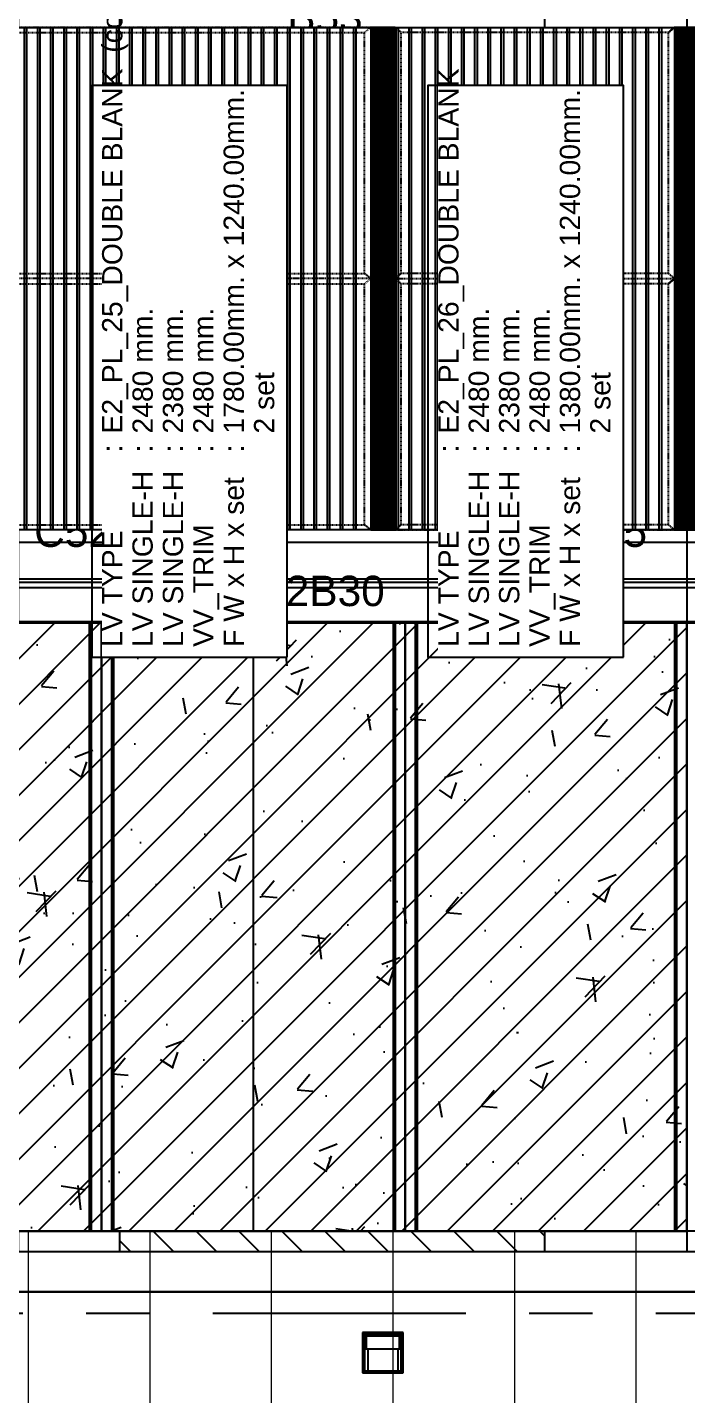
# Model space of a CAD drawing. Header units: millimetres. Extents: x -4391136 to -1798569, y -886572 to -291056.
# Drawn here: x -2252816 to -2249560, y -394347 to -387600 of the extents above; entities that cross this region are included whole.
import ezdxf
from ezdxf.enums import TextEntityAlignment as Align

# ---------------------------------------------------------------- set-up
doc = ezdxf.new("R2010")
doc.units = ezdxf.units.MM
doc.set_wipeout_variables(frame=1)
for name, pattern in [('ACM_Grid2', [9, 6, -1, 1, -1]), ('HIDDEN', [0.375, 0.25, -0.125]), ('HIDDEN2', [4.7625, 3.175, -1.5875]), ('TA_GL_005.00000', [13.75, 5, -1.25, 1.25, -1.25, 5]), ('TA_HL_001.00000', [6.5, 3.55, -2.95]), ('Xref-LOUVER-E1-E4$0$HIDDEN2', [4.7625, 3.175, -1.5875])]:
    doc.linetypes.add(name, pattern=pattern)
for name, color, linetype in [('000 - 0_SYM_DWG_GRIDLINE_MAIN_COLOR_251', 7, 'Continuous'), ('000 - CONCRETE_COL_CUT_COLOR_5', 7, 'Continuous'), ('000 - CONCRETE_COL_HATCH_', 7, 'Continuous'), ('000 - CONCRETE_COL_WIPEOUT_', 7, 'Continuous'), ('000 - CONCRETE_PRECAST_MAIN_COLOR_1', 7, 'Continuous'), ('000 - CONCRETE_PRECAST_WIPEOUT_', 7, 'Continuous'), ('000 - CONCRETE_WALL_MAIN_COLOR_1', 7, 'Continuous'), ('010 - ASPG_EXTR_MAIN_COLOR_2', 7, 'Continuous'), ('010 - ASPG_EXTR_WIPEOUT_', 7, 'Continuous'), ('010 - ASPG_FRAMING_MAIN_COLOR_1', 7, 'Continuous'), ('010 - ASPG_FRAMING_SUB_COLOR_2', 7, 'Continuous'), ('_[-125x65x6x8', 7, 'Continuous'), ('_PLATE-SC', 7, 'Continuous'), ('_PP-Dim', 7, 'Continuous'), ('_SC -100x100x6x8', 7, 'Continuous'), ('_SC-D1', 7, 'Continuous'), ('G-ANNO-HATCH-G251', 7, 'Continuous'), ('Xref-E1-E4$0$E2_Ent2-CRD$0$_Beam', 7, 'Continuous'), ('Xref-E1-E4$0$E2_Ent2-CRD$0$_Col', 7, 'Continuous'), ('Xref-E1-E4$0$E2_Ent2-CRD$0$_Hatch', 7, 'Continuous'), ('Xref-E1-E4$0$E2_Ent2-CRD$0$A-200-M_WALL_EXT', 7, 'Continuous'), ('Xref-LOUVER-E1-E4$0$_PRECAST', 7, 'Xref-LOUVER-E1-E4$0$HIDDEN2')]:
    doc.layers.add(name, color=color, linetype=linetype)
for name, color, linetype, plot in [('000 - ESTIMATE_ASPG_MAIN_COLOR_6', 7, 'Continuous', False), ('000 - ESTIMATE_ASPG_TEXT_COLOR_1', 7, 'Continuous', False), ('000 - ESTIMATE_ASPG_WIPEOUT_', 7, 'Continuous', False), ('000_AREA_ASPG_AREA_HATCH_', 7, 'Continuous', False), ('000_AREA_ASPG_AREA_MAIN_COLOR_1', 7, 'Continuous', False)]:
    doc.layers.add(name, color=color, linetype=linetype, plot=plot)
doc.layers.add('ACM_Line_Grid Line _Existing__Lw2_', color=7, linetype='ACM_Grid2', lineweight=9)
doc.styles.add('_Arial', font='arial.ttf')
doc.styles.add('TA', font='', dxfattribs={"height": 4.5})
doc.styles.add('Xref-E1-E4$0$E2_Ent2-CRD$0$Arial', font='arial.ttf', dxfattribs={"height": 300})
doc.styles.get('TA').set_extended_font_data('Cordia New')
pattern_1 = [(135, (-97966.48, -101250), (-106.06602, -106.06602), [])]

# ---------------------------------------------------------------- blocks, each defined once
blk = doc.blocks.new('_PL-01')
at = {"layer": 'G-ANNO-HATCH-G251'}
h = blk.add_hatch(dxfattribs=at)
h.set_pattern_fill('AR-CONC', scale=0.05)
h.set_pattern_definition([(50, (-178564.836, -85577.109), (9.10923345, -0.79695428), [0.9525, -10.4775]), (355, (-178564.836, -85577.109), (-1.76217107, 9.55284226), [0.762, -8.3820292]), (100.4514447, (-178564.077, -85577.176), (7.34706235, 8.7558876), [0.80950044, -8.90451223]), (46.1842, (-178564.836, -85574.569), (13.55395204, -2.1021164), [1.42875, -15.71625]), (96.6355576, (-178563.706, -85574.744), (11.8702067, 12.3713062), [1.2142512, -13.3567804]), (351.184151, (-178564.836, -85574.57), (11.8702067, 12.3713062), [1.1429984, -12.5729866]), (21, (-178563.566, -85575.204), (7.58071956, -5.1132599), [0.9525, -10.4775]), (326, (-178563.566, -85575.204), (3.0901014, 9.2093983), [0.762, -8.382]), (71.451445, (-178562.934, -85575.63), (10.67082096, 4.09613844), [0.80950044, -8.9044969]), (37.5, (-178564.8358, -85577.1093), (0.15443016, 4.227751944), [0, -8.2804, 0, -8.509, 0, -8.41375]), (7.5, (-178564.836, -85577.1093), (3.34098313, 5.00902874), [0, -4.8514, 0, -8.0899, 0, -3.20675]), (327.5, (-178567.668, -85577.1093), (6.77952976, -0.2864372), [0, -3.175, 0, -9.906, 0, -13.1445]), (317.5, (-178568.938, -85577.1093), (7.40645907, 1.27132455), [0, -4.1275, 0, -6.5786, 0, -9.3345])])
h.paths.add_polyline_path([(70, 0), (-70, 0), (-70, -10), (70, -10)])
h = blk.add_hatch(dxfattribs=at)
h.set_pattern_fill('ANSI32', scale=0.5, angle=90)
h.set_pattern_definition([(135, (-178371.5467, -85577.1093), (-3.36759605, -3.36759605), []), (135, (-178371.5467, -85574.8643), (-3.36759605, -3.36759605), [])])
h.paths.add_polyline_path([(70, -10), (-70, -10), (-70, -20), (70, -20)])
at = {"color": 7}
for points in [[(-70, 0), (70, 0), (70, -10), (-70, -10)], [(-70, -10), (70, -10), (70, -20), (-70, -20)]]:
    blk.add_lwpolyline(points, close=True, dxfattribs=at)
at = {"layer": 'ACM_Line_Grid Line _Existing__Lw2_', "color": 7, "lineweight": 20}
blk.add_line((0, 0), (0, -20), dxfattribs=at)
blk = doc.blocks.new('*U1304')
at = {"color": 7, "linetype": 'HIDDEN2', "ltscale": 0.5}
blk.add_line((400.7, -26.5), (-1599.3, -26.5), dxfattribs=at)
at = {"color": 7}
blk.add_lwpolyline([(400.7, 32.5), (-1599.3, 32.5), (-1599.3, -32.5), (400.7, -32.5)], close=True, dxfattribs=at)
blk = doc.blocks.new('*U1295')
at = {"color": 7}
for p, q in [((-3, 1860.5), (-63, 1860.5)), ((-57.9, 1855.5), (-50, 1855.5)), ((-50, 5.5), (-50, 1855.5)), ((-50, 1855.5), (50, 1855.5)), ((-24.8, 1832.1), (-24.8, 1818.8)), ((-24.8, 1832.1), (-23.6, 1830.8)), ((-22.4, 1832.1), (-23.6, 1830.8)), ((-23.6, 1830.8), (-23.6, 1820.1)), ((-22.4, 1832.1), (-21.2, 1830.8)), ((-22.4, 1832.1), (-22.4, 1818.8)), ((-20, 1832.1), (-21.2, 1830.8)), ((-21.2, 1830.8), (-21.2, 1820.1)), ((-20, 1832.1), (-18.8, 1830.8)), ((-20, 1832.1), (-20, 1818.8)), ((-17.6, 1836.3), (-18.8, 1835.5)), ((-18.8, 1835.5), (-18.8, 1815.5)), ((-17.6, 1836.3), (-11, 1836.3)), ((-17.6, 1829.1), (-11, 1829.1)), ((-17.6, 1821.9), (-11, 1821.9)), ((-11, 1836.3), (-9.8, 1835.5)), ((-9.8, 1839), (-9.8, 1812)), ((-9.8, 1839), (-8, 1839)), ((-8, 1839), (-8, 1812)), ((-3, 1855.5), (-3, 1860.5)), ((4, 1812), (4, 1839)), ((5.8, 1839), (4, 1839)), ((5.8, 1812), (5.8, 1839)), ((7, 1836.3), (5.8, 1835.5)), ((13.6, 1836.3), (7, 1836.3)), ((13.6, 1829.1), (7, 1829.1)), ((13.6, 1821.9), (7, 1821.9)), ((13.6, 1836.3), (14.8, 1835.5)), ((14.8, 1815.5), (14.8, 1835.5)), ((22.6, 1836.3), (16, 1836.3)), ((22.6, 1829.1), (16, 1829.1)), ((22.6, 1821.9), (16, 1821.9)), ((22.6, 1836.3), (23.8, 1835.5)), ((23.8, 1815.5), (23.8, 1835.5)), ((25, 1832.1), (23.8, 1830.8)), ((26.2, 1830.8), (25, 1832.1)), ((25, 1818.8), (25, 1832.1)), ((27.4, 1832.1), (26.2, 1830.8)), ((26.2, 1820.2), (26.2, 1830.8)), ((28.6, 1830.8), (27.4, 1832.1)), ((27.4, 1818.8), (27.4, 1832.1)), ((29.8, 1832.1), (28.6, 1830.8)), ((28.6, 1830.8), (28.6, 1820.2)), ((29.8, 1818.8), (29.8, 1832.1)), ((50, 1855.5), (50, 5.5)), ((-24.8, 1818.8), (-23.6, 1820.1)), ((-23.6, 1820.1), (-22.4, 1818.8)), ((-22.4, 1818.8), (-21.2, 1820.1)), ((-21.2, 1820.1), (-20, 1818.8)), ((-20, 1818.8), (-18.8, 1820.2)), ((-17.6, 1814.7), (-18.8, 1815.5)), ((-17.6, 1814.7), (-11, 1814.7)), ((-11, 1814.7), (-9.8, 1815.5)), ((-9.8, 1812), (-8, 1812)), ((5.8, 1812), (4, 1812)), ((7, 1814.7), (5.8, 1815.5)), ((13.6, 1814.7), (7, 1814.7)), ((13.6, 1814.7), (14.8, 1815.5)), ((22.6, 1814.7), (16, 1814.7)), ((22.6, 1814.7), (23.8, 1815.5)), ((25, 1818.8), (23.8, 1820.2)), ((25, 1818.8), (26.2, 1820.2)), ((27.4, 1818.8), (26.2, 1820.2)), ((27.4, 1818.8), (28.6, 1820.2)), ((29.8, 1818.8), (28.6, 1820.2)), ((-3, 0.5), (-63, 0.5)), ((-57.9, 5.5), (-50, 5.5)), ((-50, 5.5), (50, 5.5)), ((-24.8, 28.8), (-24.8, 42.1)), ((-24.8, 42.1), (-23.6, 40.8)), ((-24.8, 28.8), (-23.6, 30.2)), ((-23.6, 40.8), (-22.4, 42.1)), ((-23.6, 30.2), (-23.6, 40.8)), ((-22.4, 28.8), (-23.6, 30.2)), ((-22.4, 42.1), (-21.2, 40.8)), ((-22.4, 28.8), (-22.4, 42.1)), ((-22.4, 28.8), (-21.2, 30.2)), ((-21.2, 40.8), (-20, 42.1)), ((-21.2, 30.2), (-21.2, 40.8)), ((-20, 28.8), (-21.2, 30.2)), ((-20, 42.1), (-18.8, 40.8)), ((-20, 28.8), (-20, 42.1)), ((-20, 28.8), (-18.8, 30.2)), ((-17.6, 46.3), (-18.8, 45.5)), ((-18.8, 25.5), (-18.8, 45.5)), ((-17.6, 24.7), (-18.8, 25.5)), ((-17.6, 46.3), (-11, 46.3)), ((-17.6, 39.1), (-11, 39.1)), ((-17.6, 31.9), (-11, 31.9)), ((-17.6, 24.7), (-11, 24.7)), ((-11, 46.3), (-9.8, 45.5)), ((-11, 24.7), (-9.8, 25.5)), ((-9.8, 22), (-9.8, 49)), ((-9.8, 49), (-8, 49)), ((-9.8, 22), (-8, 22)), ((-8, 22), (-8, 49)), ((-3, 5.5), (-3, 0.5)), ((4, 49), (4, 22)), ((5.8, 49), (4, 49)), ((5.8, 22), (4, 22)), ((5.8, 49), (5.8, 22)), ((7, 46.3), (5.8, 45.5)), ((7, 24.7), (5.8, 25.5)), ((13.6, 46.3), (7, 46.3)), ((13.6, 39.1), (7, 39.1)), ((13.6, 31.9), (7, 31.9)), ((13.6, 24.7), (7, 24.7)), ((13.6, 46.3), (14.8, 45.5)), ((13.6, 24.7), (14.8, 25.5)), ((14.8, 45.5), (14.8, 25.5)), ((22.6, 46.3), (16, 46.3)), ((22.6, 39.1), (16, 39.1)), ((22.6, 31.9), (16, 31.9)), ((22.6, 24.7), (16, 24.7)), ((22.6, 46.3), (23.8, 45.5)), ((22.6, 24.7), (23.8, 25.5)), ((23.8, 45.5), (23.8, 25.5)), ((25, 42.1), (23.8, 40.8)), ((25, 28.8), (23.8, 30.2)), ((25, 42.1), (26.2, 40.8)), ((25, 42.1), (25, 28.8)), ((26.2, 30.1), (25, 28.8)), ((27.4, 42.1), (26.2, 40.8)), ((26.2, 40.8), (26.2, 30.1)), ((27.4, 28.8), (26.2, 30.1)), ((27.4, 42.1), (28.6, 40.8)), ((27.4, 42.1), (27.4, 28.8)), ((28.6, 30.1), (27.4, 28.8)), ((29.8, 42.1), (28.6, 40.8)), ((28.6, 30.1), (28.6, 40.8)), ((29.8, 28.8), (28.6, 30.1)), ((29.8, 42.1), (29.8, 28.8))]:
    blk.add_line(p, q, dxfattribs=at)
at = {"color": 7, "linetype": 'HIDDEN'}
for p, q in [((-8, 1850.5), (-8, 1805.6)), ((-3, 1855.5), (-3, 5.5)), ((3, 5.5), (3, 1855.5)), ((-8, 10.5), (-8, 55.3))]:
    blk.add_line(p, q, dxfattribs=at)
at = {"color": 7}
for points in [[(-17.6, 1836.3, 0.325), (-17.6, 1829.1, 0.325), (-17.6, 1821.9, 0.325), (-17.6, 1814.7, 0.325)], [(-11, 1836.3, -0.325), (-11, 1829.1, -0.325), (-11, 1821.9, -0.325), (-11, 1814.7, -0.325)], [(7, 1814.7, -0.325), (7, 1821.9, -0.325), (7, 1829.1, -0.325), (7, 1836.3, -0.325)], [(13.6, 1814.7, 0.325), (13.6, 1821.9, 0.325), (13.6, 1829.1, 0.325), (13.6, 1836.3, 0.325)], [(22.6, 1814.7, 0.325), (22.6, 1821.9, 0.325), (22.6, 1829.1, 0.325), (22.6, 1836.3, 0.325)], [(-17.6, 24.7, -0.325), (-17.6, 31.9, -0.325), (-17.6, 39.1, -0.325), (-17.6, 46.3, -0.325)], [(-11, 24.7, 0.325), (-11, 31.9, 0.325), (-11, 39.1, 0.325), (-11, 46.3, 0.325)], [(7, 46.3, 0.325), (7, 39.1, 0.325), (7, 31.9, 0.325), (7, 24.7, 0.325)], [(13.6, 46.3, -0.325), (13.6, 39.1, -0.325), (13.6, 31.9, -0.325), (13.6, 24.7, -0.325)], [(22.6, 46.3, -0.325), (22.6, 39.1, -0.325), (22.6, 31.9, -0.325), (22.6, 24.7, -0.325)]]:
    blk.add_lwpolyline(points, format="xyb", dxfattribs=at)
for points in [[(16, 1836.3, 0.325), (16, 1829.1, 0.325), (16, 1821.9, 0.325), (16, 1814.7), (14.8, 1815.5), (14.8, 1835.5)], [(16, 24.7, -0.325), (16, 31.9, -0.325), (16, 39.1, -0.325), (16, 46.3), (14.8, 45.5), (14.8, 25.5)]]:
    blk.add_lwpolyline(points, format="xyb", close=True, dxfattribs=at)
for centre, radius, start, end in [((-57.2, 1861.4), 5.91, 188.47924, 263.15021), ((-18.3, 1825.5), 9.29, 134.32225, 225.67775), ((71.5, 1821.4), 47.7, 178.49035, 181.50965), ((23.3, 1825.5), 9.29, 314.32225, 45.67775), ((-57.2, -0.4), 5.91, 96.84979, 171.52076), ((-18.3, 35.5), 9.29, 134.32225, 225.67775), ((71.5, 39.5), 47.7, 178.49035, 181.50965), ((23.3, 35.5), 9.29, 314.32225, 45.67775)]:
    blk.add_arc(centre, radius, start, end, dxfattribs=at)
at = {"color": 7, "linetype": 'HIDDEN'}
for centre, radius, start, end in [((-13, 1850.5), 5, 0, 90), ((-2.1, 1806.3), 5.91, 186.84979, 261.52076), ((-13, 10.5), 5, 270, 0), ((-2.1, 54.6), 5.91, 98.47924, 173.15021)]:
    blk.add_arc(centre, radius, start, end, dxfattribs=at)
at = {"layer": 'Defpoints', "color": 7}
blk.add_line((0, 1860.5), (0, 0.5), dxfattribs=at)
blk = doc.blocks.new('_SC-D1')
at = {"color": 7}
blk.add_line((3, -36), (-3, -36), dxfattribs=at)
for points in [[(-50, 0), (50, 0), (50, -6), (-50, -6)], [(-3, -6), (3, -6), (3, -106), (-3, -106)]]:
    blk.add_lwpolyline(points, close=True, dxfattribs=at)
blk = doc.blocks.new('W-1-PP17-ENT2_REV00_20260527-020919_ELEVATION_2_ST')
at = {"layer": 'Xref-E1-E4$0$E2_Ent2-CRD$0$_Hatch', "lineweight": -3}
h = blk.add_hatch(dxfattribs=at)
h.set_pattern_fill('FP_5', style=0, pattern_type=2)
h.set_pattern_definition(pattern_1)
h.paths.add_polyline_path([(-17135, 102190), (-17135, 103500), (-19235, 103500), (-19235, 102190)])
h = blk.add_hatch(dxfattribs=at)
h.set_pattern_fill('FP_5', style=0, pattern_type=2)
h.set_pattern_definition(pattern_1)
h.paths.add_polyline_path([(-17135, 102190), (-17135, 103500), (-19235, 103500), (-19235, 102190)])
at = {"layer": 'Xref-E1-E4$0$E2_Ent2-CRD$0$_Beam', "color": 7, "lineweight": -3}
for p, q in [((-19235, 107990), (-17135, 107990)), ((-19235, 106090), (-17135, 106090)), ((-19235, 104690), (-17135, 104690))]:
    blk.add_line(p, q, dxfattribs=at)
at = {"layer": 'Xref-E1-E4$0$E2_Ent2-CRD$0$_Col', "color": 7}
for points in [[(-19735, 102190), (-19735, 114090), (-19235, 114090), (-19235, 102190)], [(-17135, 102190), (-17135, 114090), (-16435, 114090), (-16435, 102190)]]:
    blk.add_lwpolyline(points, dxfattribs=at)
at = {"layer": 'Xref-E1-E4$0$E2_Ent2-CRD$0$A-200-M_WALL_EXT', "color": 7, "lineweight": -3}
for p, q in [((-17135, 103500), (-19235, 103500)), ((-19235, 103500), (-19235, 102190)), ((-17135, 102190), (-17135, 103500)), ((-22025, 102190), (970, 102190))]:
    blk.add_line(p, q, dxfattribs=at)
at = {"layer": 'Xref-LOUVER-E1-E4$0$_PRECAST', "color": 7}
blk.add_line((-22275, 102290), (-16435, 102290), dxfattribs=at)
for points in [[(-16435, 105290), (-22275, 105290), (-22275, 102290)], [(-19325, 102290), (-19325, 105290)], [(-17825, 102290), (-17825, 105290)], [(-16435, 102290), (-16435, 105290)]]:
    blk.add_lwpolyline(points, dxfattribs=at)
at = {"layer": '_[-125x65x6x8', "color": 7}
for p in [(-17585.7, 107590), (-17585.7, 106490)]:
    blk.add_blockref('*U1304', p, dxfattribs=at)
at = {"layer": '_PLATE-SC', "color": 7}
for p in [(-18935, 107990), (-17435, 107990)]:
    blk.add_blockref('_PL-01', p, dxfattribs=at)
at = {"layer": '_PLATE-SC', "color": 7, "xscale": -1, "rotation": 180}
for p in [(-18935, 106090), (-17435, 106090)]:
    blk.add_blockref('_PL-01', p, dxfattribs=at)
at = {"layer": '_SC -100x100x6x8', "color": 7}
for p in [(-18935, 106109.5), (-17435, 106109.5)]:
    blk.add_blockref('*U1295', p, dxfattribs=at)
at = {"layer": '_SC-D1', "color": 7}
for p in [(-18935, 107557.5), (-17435, 107557.5), (-18935, 106457.5), (-17435, 106457.5)]:
    blk.add_blockref('_SC-D1', p, dxfattribs=at)
at = {"layer": 'Defpoints', "color": 7, "lineweight": -3, "style": 'Xref-E1-E4$0$E2_Ent2-CRD$0$Arial'}
for s, p in [('B53', (-18221.2, 108280.3)), ('C52', (-19464.6, 105741.1)), ('C55', (-16822.8, 105741.1)), ('2B30', (-18170.3, 105449.1))]:
    blk.add_text(s, height=150, dxfattribs=at).set_placement(p, align=Align.MIDDLE_CENTER)
blk = doc.blocks.new('*U1514')
at = {"layer": '000 - 0_SYM_DWG_GRIDLINE_MAIN_COLOR_251', "color": 7, "linetype": 'ByBlock', "ltscale": 5}
blk.add_line((20, 0), (-622.81, 0), dxfattribs=at)
at = {"color": 7, "style": 'TA', "flags": 1}
blk.add_attdef('LOCATION', (6, -6), '', height=4.5, rotation=270, dxfattribs=at)
blk = doc.blocks.new('*U2335')
at = {"layer": '000 - 0_SYM_DWG_GRIDLINE_MAIN_COLOR_251', "color": 7, "linetype": 'ByBlock', "ltscale": 5}
blk.add_line((20, 0), (-573.796, 0), dxfattribs=at)
at = {"color": 7, "style": 'TA', "flags": 1}
blk.add_attdef('LOCATION', (6, -6), '', height=4.5, rotation=270, dxfattribs=at)
blk = doc.blocks.new('W-1-PP17-ENT2_REV00_20260527-020919_ELEVATION_2_DIMS')
at = {"layer": '000 - 0_SYM_DWG_GRIDLINE_MAIN_COLOR_251', "color": 7, "linetype": 'TA_GL_005.00000', "xscale": 50, "yscale": 50, "zscale": 50, "rotation": 180}
blk.add_blockref('*U2335', (-26525, 106090), dxfattribs=at)
blk = doc.blocks.new('DPA_Curved type A - Curved Type A-31239856-ENTRANCE 2 - ENLARGE ELEVATION 2')
at = {"layer": '000 - CONCRETE_PRECAST_MAIN_COLOR_1', "color": 7}
for p, q in [((-517473.9, 102290), (-517473.9, 105290)), ((-517473.9, 105290), (-517473.9, 102290)), ((-517423.9, 105290), (-517423.9, 102290)), ((-517423.9, 105290), (-517423.9, 102290)), ((-517413.9, 105290), (-517413.9, 102290)), ((-516033.9, 105290), (-516033.9, 102290)), ((-516023.9, 105290), (-516023.9, 102290)), ((-516023.9, 105290), (-516023.9, 102290)), ((-515973.9, 105290), (-515973.9, 102290)), ((-515973.9, 105290), (-515973.9, 102290)), ((-517473.9, 102290), (-515973.9, 102290)), ((-517423.9, 102290), (-517473.9, 102290)), ((-517413.9, 102290), (-517423.9, 102290)), ((-516033.9, 102290), (-517413.9, 102290)), ((-516023.9, 102290), (-516033.9, 102290)), ((-515973.9, 102290), (-516023.9, 102290))]:
    blk.add_line(p, q, dxfattribs=at)
blk = doc.blocks.new('DPA_Curved type B - Curved Type B-31237771-ENTRANCE 2 - ENLARGE ELEVATION 2')
at = {"layer": '000 - CONCRETE_PRECAST_MAIN_COLOR_1', "color": 7}
for p, q in [((-515973.9, 102290), (-515973.9, 105290)), ((-515973.9, 105290), (-515973.9, 102290)), ((-515923.9, 105290), (-515923.9, 102290)), ((-515923.9, 105290), (-515923.9, 102290)), ((-515913.9, 105290), (-515913.9, 102290)), ((-515223.9, 105290), (-515223.9, 102290)), ((-514533.9, 105290), (-514533.9, 102290)), ((-514523.9, 105290), (-514523.9, 102290)), ((-514523.9, 105290), (-514523.9, 102290)), ((-514473.9, 102290), (-514473.9, 105290)), ((-514473.9, 105290), (-514473.9, 102290)), ((-515923.9, 102290), (-515973.9, 102290)), ((-515973.9, 102290), (-514473.9, 102290)), ((-515913.9, 102290), (-515923.9, 102290)), ((-515223.9, 102290), (-515913.9, 102290)), ((-514533.9, 102290), (-515223.9, 102290)), ((-514523.9, 102290), (-514533.9, 102290)), ((-514473.9, 102290), (-514523.9, 102290))]:
    blk.add_line(p, q, dxfattribs=at)
blk = doc.blocks.new('DPA_Curved type A_Corner 1 - Curved Type A_corner 1-31495886-ENTRANCE 2 - ENLARGE ELEVATION 2')
at = {"layer": '000 - CONCRETE_PRECAST_MAIN_COLOR_1', "color": 7}
for p, q in [((-514473.9, 102290), (-514473.9, 105290)), ((-514473.9, 105290), (-514473.9, 102290)), ((-514423.9, 105290), (-514423.9, 102290)), ((-514423.9, 105290), (-514423.9, 102290)), ((-514413.9, 105290), (-514413.9, 102290)), ((-513143.9, 105290), (-513143.9, 102290)), ((-513133.9, 105290), (-513133.9, 102290)), ((-513133.9, 105290), (-513133.9, 102290)), ((-513083.9, 105290), (-513083.9, 102290)), ((-513083.9, 105290), (-513083.9, 102290)), ((-514473.9, 102290), (-513083.9, 102290)), ((-514423.9, 102290), (-514473.9, 102290)), ((-514413.9, 102290), (-514423.9, 102290)), ((-513143.9, 102290), (-514413.9, 102290)), ((-513133.9, 102290), (-513143.9, 102290)), ((-513083.9, 102290), (-513133.9, 102290))]:
    blk.add_line(p, q, dxfattribs=at)
blk = doc.blocks.new('DPA_LIGHTING_WALL MOUNT_WLL711 1 - 10W LED_use_-V131-ENTRANCE 2 - ENLARGE ELEVATION 2')
at = {"layer": '000 - CONCRETE_WALL_MAIN_COLOR_1', "color": 7}
for p, q in [((-517483.9, 101790), (-517683.9, 101790)), ((-517683.9, 101790), (-517683.9, 101590)), ((-517682.9, 101789), (-517666.8, 101771)), ((-517682.9, 101789), (-517484.9, 101789)), ((-517682.9, 101591), (-517682.9, 101789)), ((-517673.9, 101780), (-517493.9, 101780)), ((-517673.9, 101780), (-517673.9, 101600)), ((-517501.8, 101771), (-517666.8, 101771)), ((-517666.8, 101771), (-517666.8, 101709.4)), ((-517501.8, 101771), (-517484.9, 101789)), ((-517501.8, 101709.4), (-517501.8, 101771)), ((-517493.9, 101600), (-517493.9, 101780)), ((-517484.9, 101789), (-517484.9, 101591)), ((-517483.9, 101590), (-517483.9, 101790)), ((-517673.9, 101709.4), (-517493.9, 101709.4)), ((-517658.2, 101709.4), (-517658.2, 101600)), ((-517508.5, 101600), (-517508.5, 101709.4)), ((-517683.9, 101590), (-517673.9, 101600)), ((-517683.9, 101590), (-517483.9, 101590)), ((-517484.9, 101591), (-517682.9, 101591)), ((-517673.9, 101600), (-517493.9, 101600)), ((-517483.9, 101590), (-517493.9, 101600))]:
    blk.add_line(p, q, dxfattribs=at)
blk = doc.blocks.new('A$C3de08056')
at = {"layer": '000 - CONCRETE_WALL_MAIN_COLOR_1', "lineweight": 9}
h = blk.add_hatch(dxfattribs=at)
h.set_pattern_fill('FP_5', style=0, pattern_type=2)
h.set_pattern_definition([(90, (-5209.9, -3900), (-600, 4e-14), [])])
h.paths.add_polyline_path([(-28499.9, -4200), (-5104.9, -4200), (-5104.9, -3900), (-28499.9, -3900), (-28499.9, -4130.1)])
h = blk.add_hatch(dxfattribs=at)
h.set_pattern_fill('FP_1', style=0, pattern_type=2)
h.set_pattern_definition([(90, (-5209.9, -4840), (-600, 4e-14), [])])
h.paths.add_polyline_path([(-28609.9, -5100), (-28597.4, -5100), (-28597.4, -5095), (-28002.4, -5095), (-28002.4, -5100), (-27998.1, -5100), (-27998.1, -5095), (-27403.1, -5095), (-27403.1, -5100), (-27398.8, -5100), (-27398.8, -5095), (-26803.8, -5095), (-26803.8, -5100), (-26799.6, -5100), (-26799.6, -5095), (-26204.6, -5095), (-26204.6, -5100), (-26200.3, -5100), (-26200.3, -5095), (-25605.3, -5095), (-25605.3, -5100), (-25601, -5100), (-25601, -5095), (-25006, -5095), (-25006, -5100), (-25001.7, -5100), (-25001.7, -5095), (-24406.7, -5095), (-24406.7, -5100), (-24402.4, -5100), (-24402.4, -5095), (-23807.4, -5095), (-23807.4, -5100), (-23803.1, -5100), (-23803.1, -5095), (-23208.1, -5095), (-23208.1, -5100), (-23203.8, -5100), (-23203.8, -5095), (-22608.8, -5095), (-22608.8, -5100), (-22604.6, -5100), (-22604.6, -5095), (-22009.6, -5095), (-22009.6, -5100), (-22005.3, -5100), (-22005.3, -5095), (-21410.3, -5095), (-21410.3, -5100), (-21406, -5100), (-21406, -5095), (-20811, -5095), (-20811, -5100), (-20806.7, -5100), (-20806.7, -5095), (-20211.7, -5095), (-20211.7, -5100), (-20207.4, -5100), (-20207.4, -5095), (-19612.4, -5095), (-19612.4, -5099.9), (-19607.4, -5099.9), (-19607.4, -5095), (-19128.4, -5094.5), (-6372.4, -4950), (-6372.4, -4945), (-5177.6, -4945), (-5177.6, -4950), (-5172.8, -4950), (-5172.8, -4945), (-5054.9, -4945), (-5054.9, -4850), (-28649.9, -4850), (-28649.9, -5100)])
h.paths.add_polyline_path([(-26298.1, -4840), (-5054.9, -4840), (-5054.9, -4200), (-5545.8, -4200), (-5545.8, -4510), (-5755.8, -4510), (-5755.8, -4200), (-26290.8, -4200), (-26290.8, -4510), (-26500.8, -4510), (-26500.8, -4200), (-28649.9, -4200), (-28649.9, -4840), (-26548, -4840)])
h.paths.add_polyline_path([(-28290.5, -4527.5), (-28306.9, -4521.9), (-28316.6, -4508.5), (-28316.3, -4491), (-28306.6, -4477.7), (-28290.5, -4472.5), (-28274.1, -4478.1), (-28264.3, -4492.3), (-28264.7, -4509), (-28274.4, -4522.3), (-28288.1, -4526.7)])
h.paths.add_polyline_path([(-28288.5, -4516.7), (-28278.1, -4512.4), (-28274.3, -4502), (-28279.7, -4502), (-28282.5, -4508.1), (-28288.5, -4510.7), (-28288.5, -4515.9)])
h.paths.add_polyline_path([(-28292.5, -4516.7), (-28292.5, -4510.7), (-28298.5, -4508.1), (-28302, -4502), (-28307.1, -4502.2), (-28302.3, -4512.6), (-28294.4, -4515.9)])
h.paths.add_polyline_path([(-28302, -4498), (-28301.2, -4498), (-28298.5, -4491.9), (-28292.5, -4489.3), (-28292.5, -4483.3), (-28302.8, -4487.6), (-28306.7, -4498), (-28305.4, -4498)])
h.paths.add_polyline_path([(-28273.8, -4498), (-28278.6, -4487.4), (-28288.5, -4483.3), (-28288.5, -4489.3), (-28282.2, -4492.3), (-28279, -4498), (-28274.3, -4498)])
h.paths.add_polyline_path([(-28290.5, -4343.9), (-28295.6, -4343.1), (-28296.1, -4338.3), (-28296.4, -4333.4), (-28296, -4326.9), (-28295.6, -4326.4), (-28301.1, -4325.8), (-28305.5, -4323), (-28305.5, -4314.2), (-28300.1, -4311.3), (-28297.3, -4310.8), (-28297.5, -4308.6), (-28301.5, -4306.4), (-28301.5, -4303.8), (-28303.9, -4303.8), (-28304.1, -4304.9), (-28307.8, -4315.2), (-28309.9, -4315.2), (-28310.2, -4303.8), (-28311.8, -4303.8), (-28310, -4299.5), (-28311.7, -4296.1), (-28309.9, -4296.1), (-28310, -4282), (-28311.2, -4279.8), (-28311.2, -4275.6), (-28309.9, -4273.3), (-28307.5, -4272.1), (-28302.8, -4271.9), (-28300, -4271.9), (-28295.6, -4265), (-28293.9, -4265), (-28293.9, -4263), (-28287, -4263), (-28287, -4265), (-28285.3, -4265), (-28281, -4271.9), (-28279.5, -4271.9), (-28279.9, -4283.5), (-28282.4, -4283.5), (-28282.1, -4292.2), (-28279.5, -4293.6), (-28279.5, -4306.4), (-28283.6, -4308.7), (-28283.4, -4311), (-28278.8, -4312.1), (-28275.5, -4314.2), (-28275.5, -4323), (-28279.9, -4325.8), (-28285.4, -4326.8), (-28284.5, -4327), (-28285.1, -4330.9), (-28285.3, -4331.7), (-28284.5, -4332.1), (-28285.1, -4335.7), (-28285.3, -4336.5), (-28284.5, -4336.9), (-28285, -4340), (-28285.4, -4343.1)])
h.paths.add_polyline_path([(-28314.8, -4300.8), (-28314.8, -4299.2), (-28313.9, -4300)])
h.paths.add_polyline_path([(-28311.9, -4298), (-28312.5, -4296.2), (-28311.7, -4296.1)])
h.paths.add_polyline_path([(-28302.5, -4296.1), (-28301.5, -4296.1), (-28301.5, -4293.6), (-28298.5, -4291.3), (-28298.9, -4283.5), (-28302.8, -4283.5), (-28302.8, -4296.1)])
h.paths.add_polyline_path([(-28306.4, -4279.2), (-28305.1, -4278.5), (-28305.1, -4277), (-28306.4, -4276.2), (-28307.7, -4277), (-28307.7, -4278.5), (-28306.8, -4279.2)])
at = {"layer": '000 - CONCRETE_WALL_MAIN_COLOR_1', "color": 7}
for p, q in [((-29334.1, -500), (-16609.4, -500)), ((-29309.4, -500), (-16609.4, -500)), ((-16609.4, -700), (-29759.4, -700)), ((-16609.4, -725), (-29759.4, -725)), ((-16609.4, -725), (-29509.4, -725)), ((-16609.4, -683.6), (-29334.1, -683.6)), ((-16609.4, -894), (-29559.4, -894)), ((-16609.4, -900), (-29559.4, -900)), ((-16609.4, -894), (-29509.4, -894)), ((-22609.9, -900), (-22609.9, -2800)), ((-22609.9, -2800), (-22609.9, -900)), ((-5104.9, -3900), (-28499.9, -3900)), ((-5054.9, -4200), (-28649.9, -4200)), ((-28499.9, -4200), (-5204.9, -4200)), ((-28499.9, -4200), (-5104.9, -4200))]:
    blk.add_line(p, q, dxfattribs=at)
at = {"layer": '000 - CONCRETE_PRECAST_MAIN_COLOR_1', "color": 7}
for name in ['DPA_Curved type A - Curved Type A-31239856-ENTRANCE 2 - ENLARGE ELEVATION 2', 'DPA_Curved type B - Curved Type B-31237771-ENTRANCE 2 - ENLARGE ELEVATION 2', 'DPA_Curved type A_Corner 1 - Curved Type A_corner 1-31495886-ENTRANCE 2 - ENLARGE ELEVATION 2']:
    blk.add_blockref(name, (490474, -106190), dxfattribs=at)
at = {"layer": '000 - CONCRETE_WALL_MAIN_COLOR_1', "color": 7}
blk.add_blockref('DPA_LIGHTING_WALL MOUNT_WLL711 1 - 10W LED_use_-V131-ENTRANCE 2 - ENLARGE ELEVATION 2', (493474, -106190), dxfattribs=at)
blk = doc.blocks.new('W-1-PP17-ENT2_REV00_20260527-020919_ELEVATION_2_EX')
at = {"color": 7}
blk.add_blockref('A$C3de08056', (6174.9, 106190), dxfattribs=at)
blk = doc.blocks.new('W-1-PP17-ENT2_REV00_20260527-020919_ELEVATION_2_PRECAST')
at = {"color": 7}
blk.add_wipeout([(5840, 0), (0, 0), (0, -3000), (5840, -3000)], dxfattribs=at).dxf.layer = '000 - CONCRETE_PRECAST_WIPEOUT_'
at = {"layer": '000 - CONCRETE_COL_HATCH_'}
h = blk.add_hatch(dxfattribs=at)
h.set_pattern_fill('ANSI31')
h.set_pattern_definition([(45, (-112882316.63, -18304642.85), (-112.25320151, 112.25320151), [])])
h.paths.add_polyline_path([(5840, 0), (0, 0), (0, -3000), (5840, -3000)])
h = blk.add_hatch(dxfattribs=at)
h.set_pattern_fill('AR-CONC', scale=0.1)
h.set_pattern_definition([(50, (-112882316.6, -18304642.85), (910.923345, -79.6954277), [95.25, -1047.75]), (355, (-112882316.6, -18304642.85), (-176.217107, 955.284226), [76.2, -838.202921]), (100.4514447, (-112882240.7, -18304649.5), (734.7062355, 875.5887596), [80.950044, -890.451223]), (46.1842, (-112882316.6, -18304388.9), (1355.395204, -210.21164), [142.875, -1571.625]), (96.6355576, (-112882203.7, -18304406.4), (1187.02067, 1237.130623), [121.425116, -1335.67804]), (351.1841512, (-112882316.6, -18304388.9), (1187.02067, 1237.130623), [114.299835, -1257.29866]), (21, (-112882189.6, -18304452.35), (758.0719563, -511.325991), [95.25, -1047.75]), (326, (-112882189.6, -18304452.35), (309.010142, 920.9398306), [76.2, -838.2]), (71.451445, (-112882126.5, -18304495), (1067.0820964, 409.6138444), [80.950044, -890.449688]), (37.5, (-112882316.63, -18304642.85), (15.44301625, 422.7751944), [0, -828.04, 0, -850.9, 0, -841.375]), (7.5, (-112882316.63, -18304642.85), (334.0983126, 500.9028741), [0, -485.14, 0, -808.99, 0, -320.675]), (327.5, (-112882599.84, -18304642.85), (677.9529758, -28.64372), [0, -317.5, 0, -990.6, 0, -1314.45]), (317.5, (-112882726.84, -18304642.85), (740.645907, 127.1324552), [0, -412.75, 0, -657.86, 0, -933.45])])
h.paths.add_polyline_path([(5840, 0), (0, 0), (0, -3000), (5840, -3000)])
at = {"layer": '000 - CONCRETE_PRECAST_MAIN_COLOR_1', "color": 7}
for p, q in [((2950, -3000), (2950, 0)), ((4450, -3000), (4450, 0)), ((5840, -3000), (5840, 0))]:
    blk.add_line(p, q, dxfattribs=at)
blk.add_lwpolyline([(5840, 0), (0, 0), (0, -3000), (5840, -3000), (5840, 0)], close=True, dxfattribs=at)
blk = doc.blocks.new('*U2338')
at = {"color": 7}
blk.add_wipeout([(50, 0), (1450, 0), (1450, 2480), (50, 2480)], dxfattribs=at).dxf.layer = '010 - ASPG_EXTR_WIPEOUT_'
at = {"layer": '010 - ASPG_EXTR_MAIN_COLOR_2', "color": 7}
for points in [[(125, 0), (135.2, 0), (135.2, 2480), (125, 2480)], [(190, 0), (200.2, 0), (200.2, 2480), (190, 2480)], [(255, 0), (265.2, 0), (265.2, 2480), (255, 2480)], [(320, 0), (330.2, 0), (330.2, 2480), (320, 2480)], [(385, 0), (395.2, 0), (395.2, 2480), (385, 2480)], [(450, 0), (460.2, 0), (460.2, 2480), (450, 2480)], [(515, 0), (525.2, 0), (525.2, 2480), (515, 2480)], [(580, 0), (590.2, 0), (590.2, 2480), (580, 2480)], [(645, 0), (655.2, 0), (655.2, 2480), (645, 2480)], [(710, 0), (720.2, 0), (720.2, 2480), (710, 2480)], [(775, 0), (785.2, 0), (785.2, 2480), (775, 2480)], [(840, 0), (850.2, 0), (850.2, 2480), (840, 2480)], [(905, 0), (915.2, 0), (915.2, 2480), (905, 2480)], [(970, 0), (980.2, 0), (980.2, 2480), (970, 2480)], [(1035, 0), (1045.2, 0), (1045.2, 2480), (1035, 2480)], [(1100, 0), (1110.2, 0), (1110.2, 2480), (1100, 2480)], [(1165, 0), (1175.2, 0), (1175.2, 2480), (1165, 2480)], [(1230, 0), (1240.2, 0), (1240.2, 2480), (1230, 2480)], [(1295, 0), (1305.2, 0), (1305.2, 2480), (1295, 2480)], [(1360, 0), (1370.2, 0), (1370.2, 2480), (1360, 2480)]]:
    blk.add_lwpolyline(points, close=True, dxfattribs=at)
at = {"layer": '010 - ASPG_FRAMING_SUB_COLOR_2', "color": 7}
blk.add_lwpolyline([(50, 0), (1450, 0), (1450, 2480), (50, 2480)], close=True, dxfattribs=at)
at = {"color": 7}
for points in [[(-50, 0), (50, 0), (50, 2480), (-50, 2480)], [(1450, 0), (1550, 0), (1550, 2480), (1450, 2480)]]:
    blk.add_wipeout(points, dxfattribs=at).dxf.layer = '010 - ASPG_EXTR_WIPEOUT_'
at = {"layer": '010 - ASPG_EXTR_MAIN_COLOR_2', "color": 7}
blk.add_lwpolyline([(1425, 0), (1435.2, 0), (1435.2, 2480), (1425, 2480)], close=True, dxfattribs=at)
at = {"layer": '010 - ASPG_FRAMING_MAIN_COLOR_1', "color": 7}
for points in [[(-50, 0), (-40, 0), (-40, 2480), (-50, 2480)], [(40, 0), (50, 0), (50, 2480), (40, 2480)], [(1450, 0), (1460, 0), (1460, 2480), (1450, 2480)], [(1540, 0), (1550, 0), (1550, 2480), (1540, 2480)]]:
    blk.add_lwpolyline(points, close=True, dxfattribs=at)
at = {"layer": '010 - ASPG_FRAMING_SUB_COLOR_2', "color": 7}
for points in [[(-50, 0), (50, 0), (50, 2480), (-50, 2480)], [(1450, 0), (1550, 0), (1550, 2480), (1450, 2480)]]:
    blk.add_lwpolyline(points, close=True, dxfattribs=at)
blk = doc.blocks.new('*U2076')
at = {"color": 7}
blk.add_wipeout([(50, 0), (1840, 0), (1840, 2480), (50, 2480)], dxfattribs=at).dxf.layer = '010 - ASPG_EXTR_WIPEOUT_'
at = {"layer": '010 - ASPG_EXTR_MAIN_COLOR_2', "color": 7}
for points in [[(134, 0), (144.2, 0), (144.2, 2480), (134, 2480)], [(199, 0), (209.2, 0), (209.2, 2480), (199, 2480)], [(264, 0), (274.2, 0), (274.2, 2480), (264, 2480)], [(329, 0), (339.2, 0), (339.2, 2480), (329, 2480)], [(394, 0), (404.2, 0), (404.2, 2480), (394, 2480)], [(459, 0), (469.2, 0), (469.2, 2480), (459, 2480)], [(524, 0), (534.2, 0), (534.2, 2480), (524, 2480)], [(589, 0), (599.2, 0), (599.2, 2480), (589, 2480)], [(654, 0), (664.2, 0), (664.2, 2480), (654, 2480)], [(719, 0), (729.2, 0), (729.2, 2480), (719, 2480)], [(784, 0), (794.2, 0), (794.2, 2480), (784, 2480)], [(849, 0), (859.2, 0), (859.2, 2480), (849, 2480)], [(914, 0), (924.2, 0), (924.2, 2480), (914, 2480)], [(979, 0), (989.2, 0), (989.2, 2480), (979, 2480)], [(1044, 0), (1054.2, 0), (1054.2, 2480), (1044, 2480)], [(1109, 0), (1119.2, 0), (1119.2, 2480), (1109, 2480)], [(1174, 0), (1184.2, 0), (1184.2, 2480), (1174, 2480)], [(1239, 0), (1249.2, 0), (1249.2, 2480), (1239, 2480)], [(1304, 0), (1314.2, 0), (1314.2, 2480), (1304, 2480)], [(1369, 0), (1379.2, 0), (1379.2, 2480), (1369, 2480)], [(1434, 0), (1444.2, 0), (1444.2, 2480), (1434, 2480)], [(1499, 0), (1509.2, 0), (1509.2, 2480), (1499, 2480)], [(1564, 0), (1574.2, 0), (1574.2, 2480), (1564, 2480)], [(1629, 0), (1639.2, 0), (1639.2, 2480), (1629, 2480)], [(1694, 0), (1704.2, 0), (1704.2, 2480), (1694, 2480)], [(1759, 0), (1769.2, 0), (1769.2, 2480), (1759, 2480)]]:
    blk.add_lwpolyline(points, close=True, dxfattribs=at)
at = {"layer": '010 - ASPG_FRAMING_SUB_COLOR_2', "color": 7}
blk.add_lwpolyline([(50, 0), (1840, 0), (1840, 2480), (50, 2480)], close=True, dxfattribs=at)
at = {"color": 7}
blk.add_wipeout([(-50, 0), (50, 0), (50, 2480), (-50, 2480)], dxfattribs=at).dxf.layer = '010 - ASPG_EXTR_WIPEOUT_'
at = {"layer": '010 - ASPG_FRAMING_MAIN_COLOR_1', "color": 7}
for points in [[(-50, 0), (-40, 0), (-40, 2480), (-50, 2480)], [(40, 0), (50, 0), (50, 2480), (40, 2480)]]:
    blk.add_lwpolyline(points, close=True, dxfattribs=at)
at = {"layer": '010 - ASPG_FRAMING_SUB_COLOR_2', "color": 7}
blk.add_lwpolyline([(-50, 0), (50, 0), (50, 2480), (-50, 2480)], close=True, dxfattribs=at)
blk = doc.blocks.new('*U2395')
at = {"layer": '010 - ASPG_FRAMING_MAIN_COLOR_1', "color": 7, "linetype": 'ByBlock'}
for points in [[(0, 0), (0, 1380), (25, 1350), (25, 30), (0, 0)], [(1240, 1380), (0, 1380), (25, 1350), (1215, 1350)], [(1240, 0), (1240, 1380), (1215, 1350), (1215, 30), (1240, 0)], [(25, 30), (1215, 30), (1240, 0), (0, 0), (25, 30)]]:
    blk.add_lwpolyline(points, close=True, dxfattribs=at)
blk = doc.blocks.new('*U2401')
at = {"layer": '010 - ASPG_FRAMING_MAIN_COLOR_1', "color": 7, "linetype": 'ByBlock'}
for points in [[(0, 0), (0, 1780), (25, 1750), (25, 30), (0, 0)], [(1240, 1780), (0, 1780), (25, 1750), (1215, 1750)], [(1240, 0), (1240, 1780), (1215, 1750), (1215, 30), (1240, 0)], [(25, 30), (1215, 30), (1240, 0), (0, 0), (25, 30)]]:
    blk.add_lwpolyline(points, close=True, dxfattribs=at)
blk = doc.blocks.new('A$Cd3cf6656')
at = {"color": 7}
blk.add_wipeout([(-964.7, -457.4), (1855.6, -457.4), (1855.6, 457.4), (-964.7, 457.4)], dxfattribs=at).dxf.layer = '000 - ESTIMATE_ASPG_WIPEOUT_'
at = {"layer": '000 - ESTIMATE_ASPG_MAIN_COLOR_6', "color": 7}
blk.add_lwpolyline([(-964.7, -457.4), (1855.6, -457.4), (1855.6, 507.4), (-964.7, 507.4)], close=True, dxfattribs=at)
at = {"layer": '000 - ESTIMATE_ASPG_TEXT_COLOR_1', "color": 7, "style": '_Arial'}
for s, p in [('LV TYPE', (-914.7, 356.5)), (':', (45, 356.5)), ('LV SINGLE-H', (-914.7, 206.5)), (':', (45, 206.5)), ('LV SINGLE-H', (-914.7, 56.5)), (':', (45, 56.5)), ('VV_TRIM', (-914.7, -93.5)), (':', (45, -93.5)), ('F W x H x set', (-914.7, -243.5)), (':', (45, -243.5))]:
    blk.add_text(s, height=100, dxfattribs=at).set_placement(p)
for tag, p in [('LV_TYPE_VAL', (138.1, 356.5)), ('LV_SIN-H_VAL', (138.1, 206.5)), ('LV_DOU-H_VAL', (138.1, 56.5)), ('V-TRIM_VAL', (138.1, -93.5)), ('FRAME_VAL', (138.1, -243.5)), ('FRAME_SET', (138.1, -393.5))]:
    blk.add_attdef(tag, p, '', height=100, dxfattribs=at)
blk = doc.blocks.new('*U2679')
at = {"layer": '000_AREA_ASPG_AREA_HATCH_', "transparency": 33554539}
h = blk.add_hatch(dxfattribs=at)
h.set_pattern_fill('ANSI31')
h.set_pattern_definition([(45, (-24.4354, 2454.1105), (-2.245064, 2.245064), [])])
h.paths.add_polyline_path([(-60, 0), (60, 0), (60, 2480), (-60, 2480)])
at = {"layer": '000_AREA_ASPG_AREA_MAIN_COLOR_1', "color": 7}
blk.add_lwpolyline([(-60, 0), (60, 0), (60, 2480), (-60, 2480)], close=True, dxfattribs=at)

msp = doc.modelspace()

# ---------------------------------------------------------------- block references
at = {"color": 7}
msp.add_blockref('W-1-PP17-ENT2_REV00_20260527-020919_ELEVATION_2_DIMS', (-2233125.2, -495830.4), dxfattribs=at)
at = {"layer": '000 - 0_SYM_DWG_GRIDLINE_MAIN_COLOR_251', "color": 7, "linetype": 'TA_GL_005.00000', "xscale": 50, "yscale": 50, "zscale": 50, "rotation": 180}
msp.add_blockref('*U1514', (-2259650.2, -393945.5), dxfattribs=at)
at = {"layer": '_PP-Dim', "color": 7}
msp.add_blockref('W-1-PP17-ENT2_REV00_20260527-020919_ELEVATION_2_ST', (-2233125.2, -495830.4), dxfattribs=at)

# ---------------------------------------------------------------- next in the draw order: block references
at = {"color": 7}
msp.add_blockref('W-1-PP17-ENT2_REV00_20260527-020919_ELEVATION_2_PRECAST', (-2255400.2, -390540.4), dxfattribs=at)

# ---------------------------------------------------------------- next in the draw order: block references
at = {"color": 7, "xscale": -1}
msp.add_blockref('*U2338', (-2248060.2, -390080.4), dxfattribs=at)

# ---------------------------------------------------------------- next in the draw order: block references
msp.add_blockref('*U2338', (-2249560.2, -390080.4), dxfattribs=at)

# ---------------------------------------------------------------- next in the draw order: block references
at = {"color": 7, "linetype": 'TA_HL_001.00000', "yscale": -1, "rotation": 90}
for p in [(-2251000.2, -388840.4), (-2251000.2, -390080.4)]:
    msp.add_blockref('*U2395', p, dxfattribs=at)

# ---------------------------------------------------------------- next in the draw order: block references
at = {"color": 7}
msp.add_blockref('W-1-PP17-ENT2_REV00_20260527-020919_ELEVATION_2_EX', (-2233125.2, -495830.4), dxfattribs=at)

# ---------------------------------------------------------------- next in the draw order: block references
at = {"color": 7, "xscale": -1}
msp.add_blockref('*U2076', (-2251060.2, -390080.4), dxfattribs=at)
at = {"color": 7}
msp.add_blockref('*U2679', (-2249560.2, -390080.4), dxfattribs=at)
at = {"color": 7, "rotation": 90}
msp.add_blockref('A$Cd3cf6656', (-2250330.2, -389743), dxfattribs=at).add_auto_attribs({'LV_TYPE_VAL': 'E2_PL_26_DOUBLE BLANK', 'LV_SIN-H_VAL': '2480 mm. ', 'LV_DOU-H_VAL': '2380 mm. ', 'V-TRIM_VAL': '2480 mm.', 'FRAME_VAL': '1380.00mm. x 1240.00mm.', 'FRAME_SET': '2 set'})

# ---------------------------------------------------------------- next in the draw order: block references
at = {"color": 7, "linetype": 'TA_HL_001.00000', "xscale": -1, "yscale": -1, "rotation": 270}
for p in [(-2251120.2, -388840.4), (-2251120.2, -390080.4)]:
    msp.add_blockref('*U2401', p, dxfattribs=at)
at = {"color": 7}
msp.add_blockref('*U2679', (-2251060.2, -390080.4), dxfattribs=at)

# ---------------------------------------------------------------- next in the draw order: block references
at = {"color": 7, "rotation": 90}
msp.add_blockref('A$Cd3cf6656', (-2251990.2, -389743), dxfattribs=at).add_auto_attribs({'LV_TYPE_VAL': 'E2_PL_25_DOUBLE BLANK  (corner-panel)', 'LV_SIN-H_VAL': '2480 mm. ', 'LV_DOU-H_VAL': '2380 mm. ', 'V-TRIM_VAL': '2480 mm.', 'FRAME_VAL': '1780.00mm. x 1240.00mm.', 'FRAME_SET': '2 set'})

doc.saveas('drawing.dxf')
